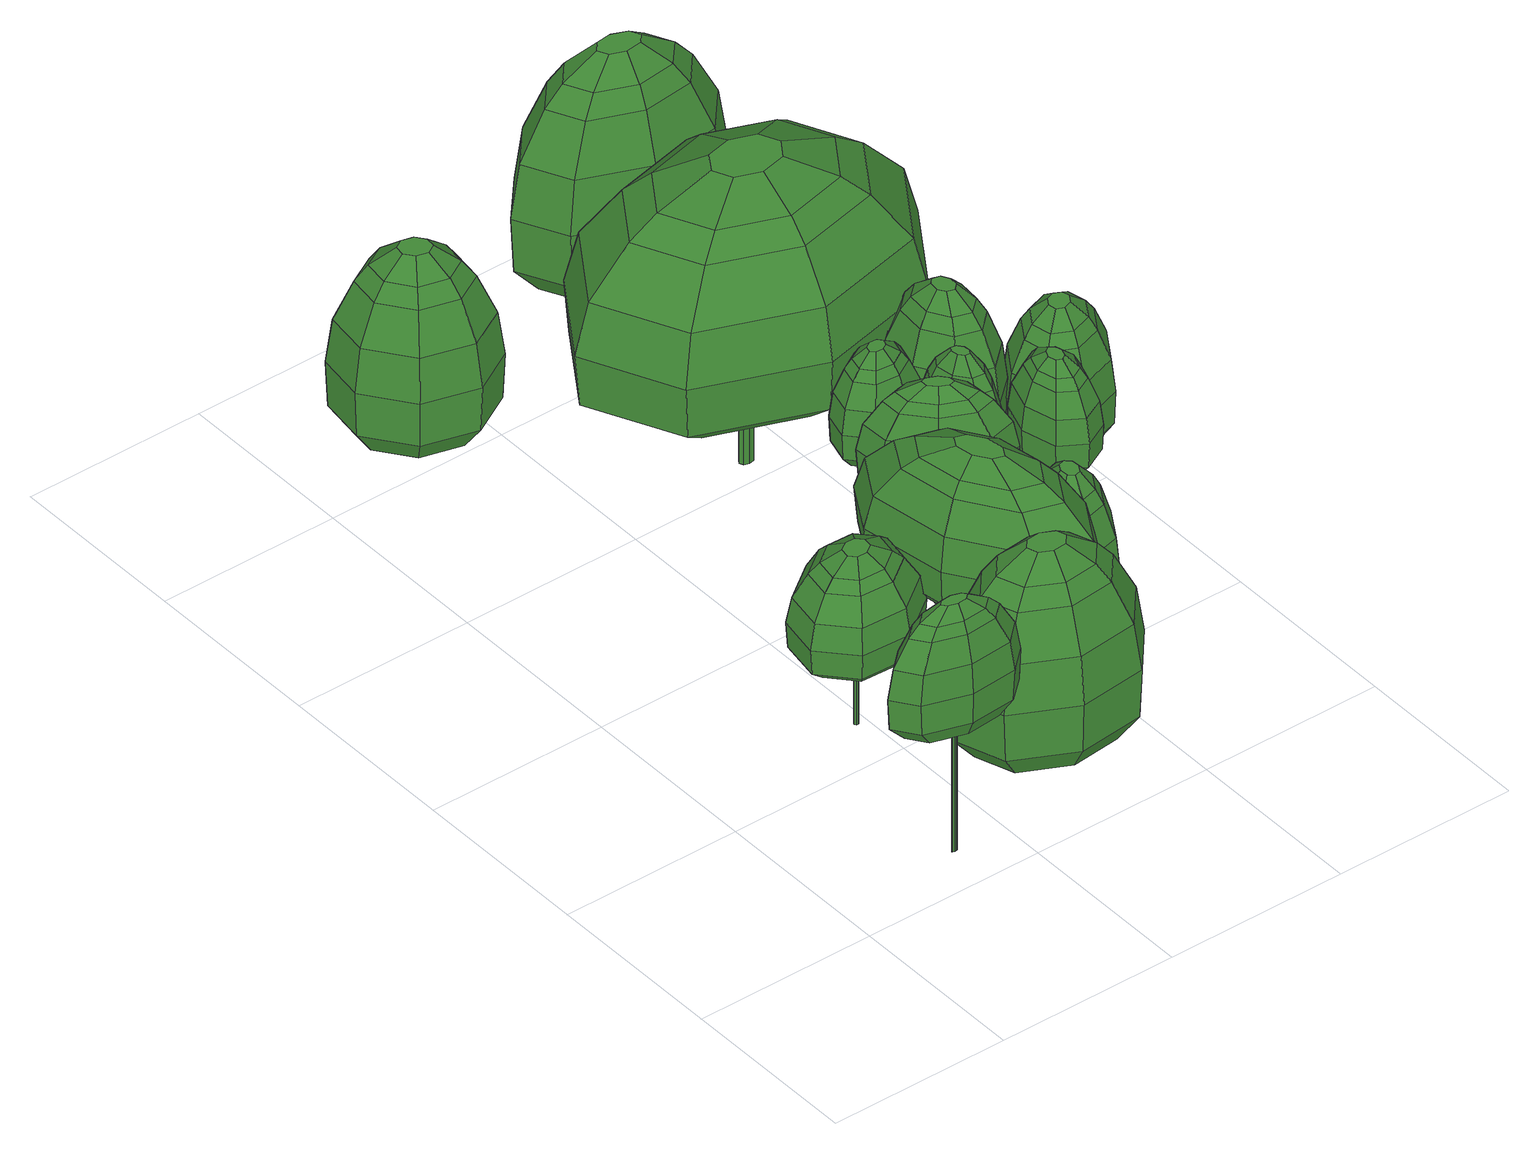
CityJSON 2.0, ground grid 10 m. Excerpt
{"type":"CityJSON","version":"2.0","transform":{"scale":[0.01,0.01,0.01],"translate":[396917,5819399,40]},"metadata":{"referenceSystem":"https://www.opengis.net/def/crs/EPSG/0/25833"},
"CityObjects":{
"tree1":{"type":"SolitaryVegetationObject","attributes":{"h_crown":7.37,"h_trunk":7.52,"X":396924.06,"Y":5819401.53,"Z":40.35,"height":14.89,"crownDiameter":5.37},"geometry":[{"type":"MultiSurface","lod":"2","boundaries":[[[0,1,2,3]],[[4,5,6,7]],[[7,6,8,9]],[[10,11,5,4]],[[12,13,1,0]],[[14,15,13,12]],[[9,8,15,14]],[[13,15,8,6,5,11,2,1]],[[3,2,11,10]],[[16,17,18,19]],[[20,21,22,23]],[[24,25,26,27]],[[28,29,30,31]],[[31,30,32,33]],[[34,35,24,36]],[[37,28,31,17]],[[17,31,33,18]],[[38,39,40,41]],[[42,43,44,45]],[[45,44,46,47]],[[48,27,49,50]],[[36,24,27,48]],[[51,52,53,54]],[[33,32,35,34]],[[26,55,56,57]],[[35,58,25,24]],[[18,33,34,59]],[[32,60,58,35]],[[61,20,23,60]],[[27,26,57,49]],[[62,51,54,63]],[[30,61,60,32]],[[64,19,65,66]],[[67,38,41,29]],[[68,69,70,71]],[[58,72,73,25]],[[29,41,61,30]],[[25,73,55,26]],[[74,16,19,64]],[[60,23,72,58]],[[65,59,43,42]],[[54,53,16,74]],[[40,63,21,20]],[[72,75,76,73]],[[22,64,66,75]],[[50,49,57,56,71,70,47,46],[0,3,10,4,7,9,14,12]],[[67,77,78,52,51,62,39,38]],[[76,79,69,68]],[[52,78,37,53]],[[55,68,71,56]],[[41,40,20,61]],[[39,62,63,40]],[[69,45,47,70]],[[23,22,75,72]],[[77,67,29,28]],[[66,65,42,79]],[[21,74,64,22]],[[75,66,79,76]],[[19,18,59,65]],[[73,76,68,55]],[[79,42,45,69]],[[59,34,36,43]],[[43,36,48,44]],[[53,37,17,16]],[[63,54,74,21]],[[78,77,28,37]],[[44,48,50,46]]]}]},
"tree2":{"type":"SolitaryVegetationObject","attributes":{"h_crown":5.74,"h_trunk":4.65,"X":396926.29,"Y":5819411.64,"Z":40.57,"height":10.39,"crownDiameter":6.77},"geometry":[{"type":"MultiSurface","lod":"2","boundaries":[[[80,81,82,83]],[[81,84,85,82]],[[86,87,88,89]],[[90,91,86,92]],[[93,94,84,81]],[[95,96,97,98]],[[99,98,90,100]],[[96,101,102,97]],[[103,104,96,95]],[[105,93,81,80]],[[94,89,106,84]],[[107,99,100,108]],[[109,110,111,112]],[[88,113,109,114]],[[115,116,117,118]],[[116,119,120,117]],[[118,117,121,122]],[[123,124,119,116]],[[125,126,127,128]],[[91,129,87,86]],[[129,118,122,87]],[[130,131,123,132]],[[87,122,113,88]],[[113,133,110,109]],[[92,86,89,94]],[[84,106,134,85]],[[124,128,107,119]],[[135,125,128,124]],[[122,121,133,113]],[[114,109,112,136]],[[102,115,118,129]],[[137,80,83,138]],[[128,127,99,107]],[[139,130,132,101]],[[140,92,94,93]],[[101,132,115,102]],[[108,100,140,141]],[[120,108,141,142]],[[121,142,143,133]],[[133,143,137,110]],[[110,137,138,111]],[[141,140,93,105]],[[117,120,142,121]],[[126,103,95,127]],[[104,139,101,96]],[[131,135,124,123]],[[143,105,80,137]],[[134,136,112,111,138,83,82,85],[144,145,146,147,148,149,150,151]],[[132,123,116,115]],[[139,104,103,126,125,135,131,130]],[[142,141,105,143]],[[100,90,92,140]],[[151,152,153,144]],[[150,154,152,151]],[[147,155,156,148]],[[146,157,155,147]],[[152,154,158,156,155,157,159,153]],[[144,153,159,145]],[[149,158,154,150]],[[145,159,157,146]],[[148,156,158,149]],[[119,107,108,120]],[[97,102,129,91]],[[89,88,114,106]],[[127,95,98,99]],[[98,97,91,90]],[[106,114,136,134]]]}]},
"tree3":{"type":"SolitaryVegetationObject","attributes":{"h_crown":12.27,"h_trunk":0.96,"X":396931.34,"Y":5819403.77,"Z":40.46,"height":13.23,"crownDiameter":8.82},"geometry":[{"type":"MultiSurface","lod":"2","boundaries":[[[160,161,162,163,164,165,166,167]],[[168,165,164,169]],[[170,166,165,168]],[[171,167,166,170]],[[169,164,163,172]],[[173,162,161,174]],[[175,160,167,171]],[[174,161,160,175]],[[172,163,162,173]],[[176,177,178,179]],[[180,181,182,183]],[[184,180,183,185]],[[179,178,186,187]],[[188,189,180,184]],[[183,182,190,191]],[[185,183,191,192]],[[193,194,195,196]],[[197,193,196,177]],[[192,191,193,197]],[[198,199,200,201]],[[196,195,199,198]],[[177,196,198,178]],[[202,184,185,203]],[[204,176,179,205]],[[203,185,192,206]],[[178,198,201,186]],[[206,192,197,207]],[[208,209,210,211]],[[210,207,176,204]],[[212,188,184,202]],[[211,210,204,213]],[[213,204,205,214]],[[189,215,181,180]],[[205,179,187,216]],[[217,218,219,220]],[[221,213,214,222]],[[223,211,213,221]],[[222,214,224,225]],[[220,219,209,208]],[[215,189,188,212,226,227,228,229]],[[230,208,211,223]],[[214,205,216,224]],[[227,226,218,217]],[[190,231,232,194]],[[209,206,207,210]],[[226,212,202,218]],[[218,202,203,219]],[[182,233,231,190]],[[181,234,233,182]],[[219,203,206,209]],[[215,229,234,181]],[[194,232,235,195]],[[236,220,208,230]],[[237,217,220,236]],[[232,223,221,235]],[[207,197,177,176]],[[235,221,222,238]],[[231,230,223,232]],[[191,190,194,193]],[[199,238,239,200]],[[238,222,225,239]],[[195,235,238,199]],[[233,236,230,231]],[[229,228,237,234]],[[201,200,239,225,224,216,187,186],[171,170,168,169,172,173,174,175]],[[228,227,217,237]],[[234,237,236,233]]]}]},
"tree4":{"type":"SolitaryVegetationObject","attributes":{"h_crown":11.3,"h_trunk":0.93,"X":396921.59,"Y":5819438.63,"Z":42.18,"height":12.23,"crownDiameter":7.67},"geometry":[{"type":"MultiSurface","lod":"2","boundaries":[[[240,241,242,243,244,245,246,247]],[[248,245,244,249]],[[250,246,245,248]],[[251,247,246,250]],[[249,244,243,252]],[[253,242,241,254]],[[255,240,247,251]],[[254,241,240,255]],[[252,243,242,253]],[[256,257,258,259]],[[260,261,262,263]],[[264,260,263,265]],[[259,258,266,267]],[[268,269,260,264]],[[263,262,270,271]],[[265,263,271,272]],[[273,274,275,276]],[[277,273,276,257]],[[272,271,273,277]],[[278,279,280,281]],[[276,275,279,278]],[[257,276,278,258]],[[282,264,265,283]],[[284,256,259,285]],[[283,265,272,286]],[[258,278,281,266]],[[286,272,277,287]],[[288,289,290,291]],[[290,287,256,284]],[[292,268,264,282]],[[291,290,284,293]],[[293,284,285,294]],[[269,295,261,260]],[[285,259,267,296]],[[297,298,299,300]],[[301,293,294,302]],[[303,291,293,301]],[[302,294,304,305]],[[300,299,289,288]],[[295,269,268,292,306,307,308,309]],[[310,288,291,303]],[[294,285,296,304]],[[307,306,298,297]],[[270,311,312,274]],[[289,286,287,290]],[[306,292,282,298]],[[298,282,283,299]],[[262,313,311,270]],[[261,314,313,262]],[[299,283,286,289]],[[295,309,314,261]],[[274,312,315,275]],[[316,300,288,310]],[[317,297,300,316]],[[312,303,301,315]],[[287,277,257,256]],[[315,301,302,318]],[[311,310,303,312]],[[271,270,274,273]],[[279,318,319,280]],[[318,302,305,319]],[[275,315,318,279]],[[313,316,310,311]],[[309,308,317,314]],[[281,280,319,305,304,296,267,266],[251,250,248,249,252,253,254,255]],[[308,307,297,317]],[[314,317,316,313]]]}]},
"tree5":{"type":"SolitaryVegetationObject","attributes":{"h_crown":8.98,"h_trunk":5.01,"X":396932.5,"Y":5819410.25,"Z":40.74,"height":13.99,"crownDiameter":10.27},"geometry":[{"type":"MultiSurface","lod":"2","boundaries":[[[320,321,322,323]],[[321,324,325,322]],[[326,327,328,329]],[[330,331,326,332]],[[333,334,324,321]],[[335,336,337,338]],[[339,338,330,340]],[[336,341,342,337]],[[343,344,336,335]],[[345,333,321,320]],[[334,329,346,324]],[[347,339,340,348]],[[349,350,351,352]],[[328,353,349,354]],[[355,356,357,358]],[[356,359,360,357]],[[358,357,361,362]],[[363,364,359,356]],[[365,366,367,368]],[[331,369,327,326]],[[369,358,362,327]],[[370,371,363,372]],[[327,362,353,328]],[[353,373,350,349]],[[332,326,329,334]],[[324,346,374,325]],[[364,368,347,359]],[[375,365,368,364]],[[362,361,373,353]],[[354,349,352,376]],[[342,355,358,369]],[[377,320,323,378]],[[368,367,339,347]],[[379,370,372,341]],[[380,332,334,333]],[[341,372,355,342]],[[348,340,380,381]],[[360,348,381,382]],[[361,382,383,373]],[[373,383,377,350]],[[350,377,378,351]],[[381,380,333,345]],[[357,360,382,361]],[[366,343,335,367]],[[344,379,341,336]],[[371,375,364,363]],[[383,345,320,377]],[[374,376,352,351,378,323,322,325],[384,385,386,387,388,389,390,391]],[[372,363,356,355]],[[379,344,343,366,365,375,371,370]],[[382,381,345,383]],[[340,330,332,380]],[[391,392,393,384]],[[390,394,392,391]],[[387,395,396,388]],[[386,397,395,387]],[[392,394,398,396,395,397,399,393]],[[384,393,399,385]],[[389,398,394,390]],[[385,399,397,386]],[[388,396,398,389]],[[359,347,348,360]],[[337,342,369,331]],[[329,328,354,346]],[[367,335,338,339]],[[338,337,331,330]],[[346,354,376,374]]]}]},
"tree6":{"type":"SolitaryVegetationObject","attributes":{"h_crown":6.75,"h_trunk":6.37,"X":396934.55,"Y":5819415.93,"Z":40.96,"height":13.12,"crownDiameter":5.75},"geometry":[{"type":"MultiSurface","lod":"2","boundaries":[[[400,401,402,403]],[[404,405,406,407]],[[407,406,408,409]],[[410,411,405,404]],[[412,413,401,400]],[[414,415,413,412]],[[409,408,415,414]],[[413,415,408,406,405,411,402,401]],[[403,402,411,410]],[[416,417,418,419]],[[420,421,422,423]],[[424,425,426,427]],[[428,429,430,431]],[[431,430,432,433]],[[434,435,424,436]],[[437,428,431,417]],[[417,431,433,418]],[[438,439,440,441]],[[442,443,444,445]],[[445,444,446,447]],[[448,427,449,450]],[[436,424,427,448]],[[451,452,453,454]],[[433,432,435,434]],[[426,455,456,457]],[[435,458,425,424]],[[418,433,434,459]],[[432,460,458,435]],[[461,420,423,460]],[[427,426,457,449]],[[462,451,454,463]],[[430,461,460,432]],[[464,419,465,466]],[[467,438,441,429]],[[468,469,470,471]],[[458,472,473,425]],[[429,441,461,430]],[[425,473,455,426]],[[474,416,419,464]],[[460,423,472,458]],[[465,459,443,442]],[[454,453,416,474]],[[440,463,421,420]],[[472,475,476,473]],[[422,464,466,475]],[[450,449,457,456,471,470,447,446],[400,403,410,404,407,409,414,412]],[[467,477,478,452,451,462,439,438]],[[476,479,469,468]],[[452,478,437,453]],[[455,468,471,456]],[[441,440,420,461]],[[439,462,463,440]],[[469,445,447,470]],[[423,422,475,472]],[[477,467,429,428]],[[466,465,442,479]],[[421,474,464,422]],[[475,466,479,476]],[[419,418,459,465]],[[473,476,468,455]],[[479,442,445,469]],[[459,434,436,443]],[[443,436,448,444]],[[453,437,417,416]],[[463,454,474,421]],[[478,477,428,437]],[[444,448,450,446]]]}]},
"tree7":{"type":"SolitaryVegetationObject","attributes":{"h_crown":8.13,"h_trunk":2.71,"X":396937.11,"Y":5819409.31,"Z":40.94,"height":10.84,"crownDiameter":5.25},"geometry":[{"type":"MultiSurface","lod":"2","boundaries":[[[480,481,482,483]],[[484,485,486,487]],[[488,489,490,491]],[[492,493,494,495]],[[496,497,493,492]],[[498,499,497,496]],[[500,501,502,503]],[[504,505,506,507]],[[490,508,509,510]],[[502,511,512,513]],[[510,509,501,500]],[[514,491,515,516]],[[483,482,517,485]],[[494,518,481,480]],[[489,519,508,490]],[[520,495,521,522]],[[521,480,483,523]],[[516,515,524,518]],[[495,494,480,521]],[[499,525,514,497]],[[485,517,526,486]],[[523,483,485,484]],[[493,516,518,494]],[[527,496,492,528]],[[513,512,529,530]],[[531,520,522,511]],[[530,529,532,533]],[[522,521,523,534]],[[509,535,531,501]],[[536,527,528,535]],[[528,492,495,520]],[[535,528,520,531]],[[537,484,487,538]],[[534,523,484,537]],[[508,536,535,509]],[[539,540,527,536]],[[541,513,530,505]],[[512,534,537,529]],[[511,522,534,512]],[[529,537,538,532]],[[491,490,510,515]],[[515,510,500,524]],[[505,530,533,506]],[[518,524,542,481]],[[540,498,496,527]],[[503,502,513,541]],[[542,503,541,543]],[[501,531,511,502]],[[482,543,504,517]],[[543,541,505,504]],[[481,542,543,482]],[[517,504,507,526]],[[519,539,536,508]],[[524,500,503,542]],[[498,540,539,519,489,488,525,499]],[[497,514,516,493]],[[538,487,486,526,507,506,533,532],[544,545,546,547,548,549,550,551]],[[525,488,491,514]],[[546,552,553,547]],[[545,554,552,546]],[[548,555,556,549]],[[544,557,554,545]],[[550,558,559,551]],[[559,558,556,555,553,552,554,557]],[[551,559,557,544]],[[549,556,558,550]],[[547,553,555,548]]]}]},
"tree8":{"type":"SolitaryVegetationObject","attributes":{"h_crown":6.11,"h_trunk":6.32,"X":396934.4,"Y":5819420.3,"Z":41.11,"height":12.44,"crownDiameter":4.52},"geometry":[{"type":"MultiSurface","lod":"2","boundaries":[[[560,561,562,563]],[[564,565,566,567]],[[567,566,568,569]],[[570,571,565,564]],[[572,573,561,560]],[[574,575,573,572]],[[569,568,575,574]],[[573,575,568,566,565,571,562,561]],[[563,562,571,570]],[[576,577,578,579]],[[580,581,582,583]],[[584,585,586,587]],[[588,589,590,591]],[[591,590,592,593]],[[594,595,584,596]],[[597,588,591,577]],[[577,591,593,578]],[[598,599,600,601]],[[602,603,604,605]],[[605,604,606,607]],[[608,587,609,610]],[[596,584,587,608]],[[611,612,613,614]],[[593,592,595,594]],[[586,615,616,617]],[[595,618,585,584]],[[578,593,594,619]],[[592,620,618,595]],[[621,580,583,620]],[[587,586,617,609]],[[622,611,614,623]],[[590,621,620,592]],[[624,579,625,626]],[[627,598,601,589]],[[628,629,630,631]],[[618,632,633,585]],[[589,601,621,590]],[[585,633,615,586]],[[634,576,579,624]],[[620,583,632,618]],[[625,619,603,602]],[[614,613,576,634]],[[600,623,581,580]],[[632,635,636,633]],[[582,624,626,635]],[[610,609,617,616,631,630,607,606],[560,563,570,564,567,569,574,572]],[[627,637,638,612,611,622,599,598]],[[636,639,629,628]],[[612,638,597,613]],[[615,628,631,616]],[[601,600,580,621]],[[599,622,623,600]],[[629,605,607,630]],[[583,582,635,632]],[[637,627,589,588]],[[626,625,602,639]],[[581,634,624,582]],[[635,626,639,636]],[[579,578,619,625]],[[633,636,628,615]],[[639,602,605,629]],[[619,594,596,603]],[[603,596,608,604]],[[613,597,577,576]],[[623,614,634,581]],[[638,637,588,597]],[[604,608,610,606]]]}]},
"tree9":{"type":"SolitaryVegetationObject","attributes":{"h_crown":13.18,"h_trunk":4.88,"X":396933.89,"Y":5819429.39,"Z":41.39,"height":18.05,"crownDiameter":16.78},"geometry":[{"type":"MultiSurface","lod":"2","boundaries":[[[640,641,642,643]],[[644,645,646,647]],[[648,649,650,651]],[[652,653,649,648]],[[654,655,656,657]],[[658,659,660,661]],[[662,663,664,665]],[[661,660,666,667]],[[668,669,658,670]],[[669,671,659,658]],[[643,642,672,645]],[[673,674,675,676]],[[667,666,662,677]],[[678,670,679,680]],[[681,682,641,640]],[[651,650,681,674]],[[683,651,674,673]],[[684,644,647,685]],[[686,687,644,684]],[[688,683,673,689]],[[659,690,688,660]],[[691,692,693,690]],[[694,665,695,655]],[[689,673,676,663]],[[676,675,687,686]],[[665,664,696,695]],[[680,679,697,682]],[[645,672,698,646]],[[653,699,678,649]],[[674,681,640,675]],[[675,640,643,687]],[[695,696,700,701]],[[693,648,651,683]],[[660,688,689,666]],[[687,643,645,644]],[[690,693,683,688]],[[650,680,682,681]],[[679,661,667,697]],[[677,662,665,694]],[[702,694,655,654]],[[696,684,685,700]],[[682,697,703,641]],[[697,667,677,703]],[[685,647,646,698,657,656,701,700],[704,705,706,707,708,709,710,711]],[[666,689,663,662]],[[703,677,694,702]],[[699,668,670,678]],[[641,703,702,642]],[[652,692,691,671,669,668,699,653]],[[649,678,680,650]],[[692,652,648,693]],[[672,654,657,698]],[[655,695,701,656]],[[663,676,686,664]],[[642,702,654,672]],[[671,691,690,659]],[[664,686,684,696]],[[670,658,661,679]],[[712,713,714,715,716,717,718,719]],[[711,712,719,704]],[[710,713,712,711]],[[709,714,713,710]],[[708,715,714,709]],[[707,716,715,708]],[[706,717,716,707]],[[705,718,717,706]],[[704,719,718,705]]]}]},
"tree10":{"type":"SolitaryVegetationObject","attributes":{"h_crown":9.91,"h_trunk":2.3,"X":396937.44,"Y":5819417.86,"Z":41.08,"height":12.21,"crownDiameter":4.17},"geometry":[{"type":"MultiSurface","lod":"2","boundaries":[[[720,721,722,723]],[[724,725,726,727]],[[728,729,730,731]],[[732,733,734,735]],[[736,737,733,732]],[[738,739,737,736]],[[740,741,742,743]],[[744,745,746,747]],[[730,748,749,750]],[[742,751,752,753]],[[750,749,741,740]],[[754,731,755,756]],[[723,722,757,725]],[[734,758,721,720]],[[729,759,748,730]],[[760,735,761,762]],[[761,720,723,763]],[[756,755,764,758]],[[735,734,720,761]],[[739,765,754,737]],[[725,757,766,726]],[[763,723,725,724]],[[733,756,758,734]],[[767,736,732,768]],[[753,752,769,770]],[[771,760,762,751]],[[770,769,772,773]],[[762,761,763,774]],[[749,775,771,741]],[[776,767,768,775]],[[768,732,735,760]],[[775,768,760,771]],[[777,724,727,778]],[[774,763,724,777]],[[748,776,775,749]],[[779,780,767,776]],[[781,753,770,745]],[[752,774,777,769]],[[751,762,774,752]],[[769,777,778,772]],[[731,730,750,755]],[[755,750,740,764]],[[745,770,773,746]],[[758,764,782,721]],[[780,738,736,767]],[[743,742,753,781]],[[782,743,781,783]],[[741,771,751,742]],[[722,783,744,757]],[[783,781,745,744]],[[721,782,783,722]],[[757,744,747,766]],[[759,779,776,748]],[[764,740,743,782]],[[738,780,779,759,729,728,765,739]],[[737,754,756,733]],[[778,727,726,766,747,746,773,772],[784,785,786,787,788,789,790,791]],[[765,728,731,754]],[[786,792,793,787]],[[785,794,792,786]],[[788,795,796,789]],[[784,797,794,785]],[[790,798,799,791]],[[799,798,796,795,793,792,794,797]],[[791,799,797,784]],[[789,796,798,790]],[[787,793,795,788]]]}]},
"tree11":{"type":"SolitaryVegetationObject","attributes":{"h_crown":6.61,"h_trunk":5.64,"X":396940.74,"Y":5819414.93,"Z":41.06,"height":12.25,"crownDiameter":4.63},"geometry":[{"type":"MultiSurface","lod":"2","boundaries":[[[800,801,802,803]],[[804,805,806,807]],[[807,806,808,809]],[[810,811,805,804]],[[812,813,801,800]],[[814,815,813,812]],[[809,808,815,814]],[[813,815,808,806,805,811,802,801]],[[803,802,811,810]],[[816,817,818,819]],[[820,821,822,823]],[[824,825,826,827]],[[828,829,830,831]],[[831,830,832,833]],[[834,835,824,836]],[[837,828,831,817]],[[817,831,833,818]],[[838,839,840,841]],[[842,843,844,845]],[[845,844,846,847]],[[848,827,849,850]],[[836,824,827,848]],[[851,852,853,854]],[[833,832,835,834]],[[826,855,856,857]],[[835,858,825,824]],[[818,833,834,859]],[[832,860,858,835]],[[861,820,823,860]],[[827,826,857,849]],[[862,851,854,863]],[[830,861,860,832]],[[864,819,865,866]],[[867,838,841,829]],[[868,869,870,871]],[[858,872,873,825]],[[829,841,861,830]],[[825,873,855,826]],[[874,816,819,864]],[[860,823,872,858]],[[865,859,843,842]],[[854,853,816,874]],[[840,863,821,820]],[[872,875,876,873]],[[822,864,866,875]],[[850,849,857,856,871,870,847,846],[800,803,810,804,807,809,814,812]],[[867,877,878,852,851,862,839,838]],[[876,879,869,868]],[[852,878,837,853]],[[855,868,871,856]],[[841,840,820,861]],[[839,862,863,840]],[[869,845,847,870]],[[823,822,875,872]],[[877,867,829,828]],[[866,865,842,879]],[[821,874,864,822]],[[875,866,879,876]],[[819,818,859,865]],[[873,876,868,855]],[[879,842,845,869]],[[859,834,836,843]],[[843,836,848,844]],[[853,837,817,816]],[[863,854,874,821]],[[878,877,828,837]],[[844,848,850,846]]]}]},
"tree12":{"type":"SolitaryVegetationObject","attributes":{"h_crown":9.21,"h_trunk":3.9,"X":396939.09,"Y":5819421.19,"Z":41.25,"height":13.11,"crownDiameter":5.88},"geometry":[{"type":"MultiSurface","lod":"2","boundaries":[[[880,881,882,883]],[[884,885,886,887]],[[888,889,890,891]],[[892,893,889,888]],[[894,895,896,897]],[[898,899,900,901]],[[902,903,904,905]],[[901,900,906,907]],[[908,909,898,910]],[[909,911,899,898]],[[883,882,912,885]],[[913,914,915,916]],[[907,906,902,917]],[[918,910,919,920]],[[921,922,881,880]],[[891,890,921,914]],[[923,891,914,913]],[[924,884,887,925]],[[926,927,884,924]],[[928,923,913,929]],[[899,930,928,900]],[[931,932,933,930]],[[934,905,935,895]],[[929,913,916,903]],[[916,915,927,926]],[[905,904,936,935]],[[920,919,937,922]],[[885,912,938,886]],[[893,939,918,889]],[[914,921,880,915]],[[915,880,883,927]],[[935,936,940,941]],[[933,888,891,923]],[[900,928,929,906]],[[927,883,885,884]],[[930,933,923,928]],[[890,920,922,921]],[[919,901,907,937]],[[917,902,905,934]],[[942,934,895,894]],[[936,924,925,940]],[[922,937,943,881]],[[937,907,917,943]],[[925,887,886,938,897,896,941,940],[944,945,946,947,948,949,950,951]],[[906,929,903,902]],[[943,917,934,942]],[[939,908,910,918]],[[881,943,942,882]],[[892,932,931,911,909,908,939,893]],[[889,918,920,890]],[[932,892,888,933]],[[912,894,897,938]],[[895,935,941,896]],[[903,916,926,904]],[[882,942,894,912]],[[911,931,930,899]],[[904,926,924,936]],[[910,898,901,919]],[[952,953,954,955,956,957,958,959]],[[951,952,959,944]],[[950,953,952,951]],[[949,954,953,950]],[[948,955,954,949]],[[947,956,955,948]],[[946,957,956,947]],[[945,958,957,946]],[[944,959,958,945]]]}]},
"tree13":{"type":"SolitaryVegetationObject","attributes":{"h_crown":12.99,"h_trunk":3.82,"X":396934.19,"Y":5819439.25,"Z":43.08,"height":16.81,"crownDiameter":9.48},"geometry":[{"type":"MultiSurface","lod":"2","boundaries":[[[960,961,962,963]],[[964,965,966,967]],[[968,969,970,971]],[[972,973,974,975]],[[976,977,973,972]],[[978,979,977,976]],[[980,981,982,983]],[[984,985,986,987]],[[970,988,989,990]],[[982,991,992,993]],[[990,989,981,980]],[[994,971,995,996]],[[963,962,997,965]],[[974,998,961,960]],[[969,999,988,970]],[[1000,975,1001,1002]],[[1001,960,963,1003]],[[996,995,1004,998]],[[975,974,960,1001]],[[979,1005,994,977]],[[965,997,1006,966]],[[1003,963,965,964]],[[973,996,998,974]],[[1007,976,972,1008]],[[993,992,1009,1010]],[[1011,1000,1002,991]],[[1010,1009,1012,1013]],[[1002,1001,1003,1014]],[[989,1015,1011,981]],[[1016,1007,1008,1015]],[[1008,972,975,1000]],[[1015,1008,1000,1011]],[[1017,964,967,1018]],[[1014,1003,964,1017]],[[988,1016,1015,989]],[[1019,1020,1007,1016]],[[1021,993,1010,985]],[[992,1014,1017,1009]],[[991,1002,1014,992]],[[1009,1017,1018,1012]],[[971,970,990,995]],[[995,990,980,1004]],[[985,1010,1013,986]],[[998,1004,1022,961]],[[1020,978,976,1007]],[[983,982,993,1021]],[[1022,983,1021,1023]],[[981,1011,991,982]],[[962,1023,984,997]],[[1023,1021,985,984]],[[961,1022,1023,962]],[[997,984,987,1006]],[[999,1019,1016,988]],[[1004,980,983,1022]],[[978,1020,1019,999,969,968,1005,979]],[[977,994,996,973]],[[1018,967,966,1006,987,986,1013,1012],[1024,1025,1026,1027,1028,1029,1030,1031]],[[1005,968,971,994]],[[1026,1032,1033,1027]],[[1025,1034,1032,1026]],[[1028,1035,1036,1029]],[[1024,1037,1034,1025]],[[1030,1038,1039,1031]],[[1039,1038,1036,1035,1033,1032,1034,1037]],[[1031,1039,1037,1024]],[[1029,1036,1038,1030]],[[1027,1033,1035,1028]]]}]},
"tree14":{"type":"SolitaryVegetationObject","attributes":{"h_crown":8.23,"h_trunk":3.41,"X":396943.69,"Y":5819418.36,"Z":41.23,"height":11.64,"crownDiameter":5.9},"geometry":[{"type":"MultiSurface","lod":"2","boundaries":[[[1040,1041,1042,1043]],[[1044,1045,1046,1047]],[[1048,1049,1050,1051]],[[1052,1053,1049,1048]],[[1054,1055,1056,1057]],[[1058,1059,1060,1061]],[[1062,1063,1064,1065]],[[1061,1060,1066,1067]],[[1068,1069,1058,1070]],[[1069,1071,1059,1058]],[[1043,1042,1072,1045]],[[1073,1074,1075,1076]],[[1067,1066,1062,1077]],[[1078,1070,1079,1080]],[[1081,1082,1041,1040]],[[1051,1050,1081,1074]],[[1083,1051,1074,1073]],[[1084,1044,1047,1085]],[[1086,1087,1044,1084]],[[1088,1083,1073,1089]],[[1059,1090,1088,1060]],[[1091,1092,1093,1090]],[[1094,1065,1095,1055]],[[1089,1073,1076,1063]],[[1076,1075,1087,1086]],[[1065,1064,1096,1095]],[[1080,1079,1097,1082]],[[1045,1072,1098,1046]],[[1053,1099,1078,1049]],[[1074,1081,1040,1075]],[[1075,1040,1043,1087]],[[1095,1096,1100,1101]],[[1093,1048,1051,1083]],[[1060,1088,1089,1066]],[[1087,1043,1045,1044]],[[1090,1093,1083,1088]],[[1050,1080,1082,1081]],[[1079,1061,1067,1097]],[[1077,1062,1065,1094]],[[1102,1094,1055,1054]],[[1096,1084,1085,1100]],[[1082,1097,1103,1041]],[[1097,1067,1077,1103]],[[1085,1047,1046,1098,1057,1056,1101,1100],[1104,1105,1106,1107,1108,1109,1110,1111]],[[1066,1089,1063,1062]],[[1103,1077,1094,1102]],[[1099,1068,1070,1078]],[[1041,1103,1102,1042]],[[1052,1092,1091,1071,1069,1068,1099,1053]],[[1049,1078,1080,1050]],[[1092,1052,1048,1093]],[[1072,1054,1057,1098]],[[1055,1095,1101,1056]],[[1063,1076,1086,1064]],[[1042,1102,1054,1072]],[[1071,1091,1090,1059]],[[1064,1086,1084,1096]],[[1070,1058,1061,1079]],[[1112,1113,1114,1115,1116,1117,1118,1119]],[[1111,1112,1119,1104]],[[1110,1113,1112,1111]],[[1109,1114,1113,1110]],[[1108,1115,1114,1109]],[[1107,1116,1115,1108]],[[1106,1117,1116,1107]],[[1105,1118,1117,1106]],[[1104,1119,1118,1105]]]}]}
},
"vertices":[
[696,259,779],[696,259,35],[691,255,35],[691,255,779],[705,246,779],[705,246,35],[716,247,35],[716,247,779],[721,251,35],[721,251,779],[695,249,779],[695,249,35],[707,260,779],[707,260,35],[717,257,779],[717,257,35],[890,315,1395],[954,225,1395],[1039,216,1246],[954,337,1246],[458,281,1395],[540,355,1395],[483,390,1246],[373,290,1246],[688,88,903],[444,164,903],[506,185,815],[692,127,815],[832,176,1457],[696,165,1457],[693,137,1395],[872,151,1395],[689,97,1246],[929,116,1246],[949,104,1078],[687,83,1078],[942,108,903],[894,232,1457],[651,234,1524],[632,261,1524],[518,274,1457],[566,206,1457],[968,342,903],[1059,213,903],[975,223,815],[906,321,815],[790,244,779],[769,274,779],[886,143,815],[702,214,779],[762,219,779],[710,288,1524],[761,272,1524],[846,300,1457],[716,341,1457],[437,283,815],[622,262,779],[643,232,779],[436,162,1078],[1069,212,1078],[458,169,1246],[522,191,1395],[656,283,1524],[580,330,1457],[723,409,1246],[976,344,1078],[725,423,1078],[702,218,1524],[526,363,815],[720,379,815],[710,292,779],[650,287,779],[343,294,1078],[353,293,903],[719,369,1395],[463,402,1078],[470,398,903],[756,223,1524],[780,245,1524],[724,418,903],
[994,1045,502],[791,1054,502],[886,1198,473],[949,1196,473],[668,1186,502],[847,1240,473],[617,1399,722],[841,1560,722],[843,1551,576],[626,1395,576],[605,1167,863],[643,1387,863],[576,1159,722],[747,989,576],[586,1162,576],[746,1209,1040],[767,1334,1040],[716,1356,988],[688,1192,988],[801,1071,988],[757,1004,863],[883,1417,1040],[869,1466,988],[857,1242,1096],[865,1292,1096],[1015,977,576],[698,1363,502],[989,1062,988],[1010,993,863],[1067,1474,502],[1190,1342,502],[1011,1288,473],[972,1330,473],[1111,1539,576],[864,1483,502],[1057,1457,988],[1170,1336,988],[1253,1361,863],[1101,1524,863],[1142,1172,988],[1215,1141,863],[1282,1369,722],[1116,1548,722],[1112,1319,1040],[1091,1194,1040],[947,1204,1096],[891,1206,1096],[832,1117,1040],[975,1111,1040],[848,1535,863],[967,1322,1096],[1001,1286,1096],[1026,1411,1040],[1272,1366,576],[857,1295,473],[993,1236,1096],[909,1332,473],[1160,1165,502],[1001,1233,473],[911,1324,1096],[742,980,722],[1017,968,722],[1241,1129,722],[1232,1133,576],[941,1259,473],[943,1268,473],[936,1275,473],[925,1276,473],[917,1269,473],[915,1260,473],[922,1253,473],[933,1252,473],[933,1252,57],[941,1259,57],[922,1253,57],[925,1276,57],[917,1269,57],[936,1275,57],[915,1260,57],[943,1268,57],
[1437,492,46],[1450,485,46],[1454,473,46],[1446,464,46],[1431,462,46],[1418,469,46],[1414,481,46],[1422,490,46],[1418,469,178],[1431,462,178],[1414,481,178],[1422,490,178],[1446,464,178],[1454,473,178],[1450,485,178],[1437,492,178],[1826,662,376],[1924,387,376],[1807,408,235],[1733,618,235],[1595,310,1262],[1399,289,1262],[1389,230,1162],[1645,257,1162],[1696,429,1262],[1778,414,1162],[1551,456,178],[1528,521,178],[1537,458,1369],[1497,411,1369],[1373,144,924],[1718,182,924],[1897,392,924],[1744,155,655],[1367,114,655],[1369,125,376],[1735,164,376],[1939,384,655],[1663,239,235],[1385,209,235],[1419,393,178],[1506,402,178],[1643,576,1262],[1710,607,1162],[1499,829,376],[1483,745,235],[1804,652,924],[1838,668,655],[1150,772,924],[1495,810,924],[1501,840,655],[1124,799,655],[1517,516,1369],[1133,790,376],[1205,715,235],[1420,403,1369],[1449,561,178],[1273,644,1262],[1469,665,1262],[1479,724,1162],[1223,697,1162],[944,567,376],[1061,546,235],[929,570,655],[1362,552,178],[1317,498,178],[1448,551,1369],[1371,543,1369],[1331,496,1369],[1351,438,1369],[971,562,924],[1064,302,924],[1030,286,655],[1158,347,1162],[1225,378,1262],[1042,292,376],[1090,540,1162],[1172,525,1262],[1135,336,235],[1340,433,178],
[467,3974,218],[474,3964,218],[473,3954,218],[463,3948,218],[451,3952,218],[444,3962,218],[445,3972,218],[455,3978,218],[444,3962,340],[451,3952,340],[445,3972,340],[455,3978,340],[463,3948,340],[473,3954,340],[474,3964,340],[467,3974,340],[832,3997,523],[795,3733,523],[715,3787,393],[743,3989,393],[514,3771,1342],[357,3814,1342],[325,3767,1250],[531,3710,1250],[638,3840,1342],[695,3801,1250],[539,3908,340],[548,3971,340],[530,3914,1441],[481,3887,1441],[278,3700,1029],[555,3623,1029],[776,3745,1029],[564,3592,781],[262,3676,781],[268,3684,523],[561,3603,523],[805,3726,781],[537,3689,393],[313,3751,393],[413,3897,340],[483,3877,340],[658,3981,1342],[721,3987,1250],[650,4242,523],[605,4175,393],[811,3995,1029],[843,3998,781],[363,4303,1029],[640,4226,1029],[656,4250,781],[354,4334,781],[538,3970,1441],[357,4323,523],[381,4237,393],[419,3904,1441],[505,4029,340],[404,4155,1342],[561,4112,1342],[593,4159,1250],[387,4216,1250],[123,4193,523],[203,4139,393],[113,4200,781],[435,4049,340],[379,4018,340],[499,4022,1441],[437,4039,1441],[388,4012,1441],[380,3956,1441],[142,4181,1029],[107,3931,1029],[75,3928,781],[197,3939,1250],[260,3945,1342],[86,3929,523],[223,4125,1250],[280,4086,1342],[175,3937,393],[370,3955,340],
[1793,1219,674],[1849,862,674],[1644,1043,634],[1626,1154,634],[1730,660,674],[1606,979,634],[1490,590,970],[1221,998,970],[1231,1002,773],[1492,606,773],[1773,548,1159],[1495,635,1159],[1794,495,970],[1943,780,773],[1786,514,773],[1676,799,1398],[1519,848,1398],[1509,760,1327],[1716,696,1327],[1826,883,1327],[1921,799,1159],[1380,1059,1398],[1326,1038,1327],[1600,996,1473],[1538,1016,1473],[1869,1248,773],[1505,729,674],[1774,1212,1327],[1851,1242,1159],[1251,1388,674],[1370,1590,674],[1494,1271,634],[1456,1207,634],[1157,1470,773],[1307,1031,674],[1274,1367,1327],[1384,1554,1327],[1327,1702,1159],[1179,1451,1159],[1591,1490,1327],[1605,1615,1159],[1306,1755,970],[1145,1480,970],[1424,1451,1398],[1581,1402,1398],[1617,1151,1473],[1633,1052,1473],[1760,941,1398],[1720,1191,1398],[1249,1008,1159],[1467,1198,1473],[1500,1254,1473],[1340,1309,1398],[1314,1736,773],[1536,1001,634],[1562,1234,1473],[1474,1096,634],[1595,1521,674],[1564,1249,634],[1483,1099,1473],[1955,770,970],[1879,1252,970],[1610,1660,970],[1608,1644,773],[1552,1146,634],[1540,1150,634],[1534,1139,634],[1537,1120,634],[1548,1104,634],[1560,1100,634],[1566,1111,634],[1563,1130,634],[1563,1130,74],[1552,1146,74],[1566,1111,74],[1537,1120,74],[1548,1104,74],[1534,1139,74],[1560,1100,74],[1540,1150,74],
[1750,1704,752],[1750,1704,96],[1743,1702,96],[1743,1702,752],[1750,1687,752],[1750,1687,96],[1760,1682,96],[1760,1682,752],[1767,1684,96],[1767,1684,752],[1743,1695,752],[1743,1695,96],[1760,1699,752],[1760,1699,96],[1767,1691,752],[1767,1691,96],[1958,1658,1294],[1963,1538,1294],[2035,1484,1163],[2028,1646,1163],[1547,1848,1294],[1664,1878,1294],[1632,1941,1163],[1475,1902,1163],[1642,1542,861],[1466,1743,861],[1535,1731,783],[1669,1578,783],[1824,1553,1349],[1695,1612,1349],[1676,1587,1294],[1846,1508,1294],[1649,1551,1163],[1878,1445,1163],[1889,1422,1015],[1639,1538,1015],[1885,1430,861],[1913,1575,1349],[1694,1703,1408],[1693,1740,1408],[1597,1811,1349],[1601,1720,1349],[2044,1643,861],[2051,1472,861],[1981,1524,783],[1975,1655,783],[1826,1640,752],[1824,1681,752],[1854,1493,783],[1728,1657,752],[1786,1630,752],[1779,1725,1408],[1816,1683,1408],[1909,1666,1349],[1815,1774,1349],[1529,1862,783],[1684,1746,752],[1686,1705,752],[1457,1744,1015],[2060,1465,1015],[1482,1740,1163],[1552,1728,1294],[1728,1748,1408],[1686,1833,1349],[1861,1835,1163],[2053,1642,1015],[1871,1848,1015],[1731,1661,1408],[1656,1893,783],[1841,1808,783],[1782,1729,752],[1724,1756,752],[1450,1921,1015],[1459,1914,861],[1834,1799,1294],[1621,1964,1015],[1625,1956,861],[1782,1638,1408],[1817,1646,1408],[1868,1844,861],
[1904,1273,658],[2082,1318,658],[2080,1310,455],[1907,1266,455],[1847,1071,352],[1932,1210,352],[1986,1087,311],[1960,1044,311],[2053,1065,1178],[2056,1020,1178],[2126,1003,1100],[2118,1116,1100],[1859,1068,1028],[1938,1196,1028],[1913,1253,854],[1807,1081,854],[1896,1059,1100],[1955,1156,1100],[1966,1042,1178],[1989,1080,1178],[2215,981,854],[2109,809,854],[2118,789,658],[2233,976,658],[2164,1153,352],[2175,991,352],[2062,1018,311],[2059,1069,311],[2067,906,1100],[2084,866,1028],[2163,994,1028],[1940,744,658],[1942,752,455],[2115,796,455],[2048,1180,1100],[2152,1143,1028],[2059,1227,1028],[2063,1243,352],[2076,1294,854],[2033,982,1178],[1821,880,854],[1789,1086,658],[1804,866,658],[1795,1084,455],[2201,1182,854],[2025,1090,1178],[2027,1098,311],[1904,946,1100],[1870,919,1028],[1959,819,352],[2090,852,352],[1946,768,854],[1995,964,311],[2036,975,311],[1810,871,455],[1963,835,1028],[1974,882,1100],[1858,909,352],[1963,993,311],[1997,972,1178],[1969,997,1178],[2227,978,455],[2218,1196,658],[2212,1191,455],[2019,1038,311],[2014,1042,311],[2007,1041,311],[2002,1033,311],[2003,1024,311],[2008,1020,311],[2015,1021,311],[2020,1029,311],[2007,1041,94],[2002,1033,94],[2014,1042,94],[2003,1024,94],[2008,1020,94],[2019,1038,94],[2015,1021,94],[2020,1029,94],
[1748,2126,733],[1748,2126,111],[1750,2132,111],[1750,2132,733],[1738,2138,733],[1738,2138,111],[1732,2134,111],[1732,2134,733],[1730,2128,111],[1730,2128,733],[1746,2137,733],[1746,2137,111],[1742,2122,733],[1742,2122,111],[1734,2123,733],[1734,2123,111],[1641,2010,1247],[1571,2092,1247],[1513,2079,1122],[1607,1969,1122],[1909,2168,1247],[1880,2064,1247],[1929,2041,1122],[1967,2181,1122],[1698,2317,836],[1881,2300,836],[1847,2260,763],[1708,2272,763],[1633,2180,1299],[1718,2230,1299],[1711,2261,1247],[1600,2196,1247],[1700,2307,1122],[1551,2219,1122],[1534,2227,982],[1697,2323,982],[1540,2224,836],[1612,2101,1299],[1770,2166,1355],[1791,2141,1355],[1868,2159,1299],[1815,2221,1299],[1599,1960,836],[1499,2076,836],[1557,2089,763],[1633,2000,763],[1683,2117,733],[1706,2089,733],[1588,2202,763],[1730,2175,733],[1692,2152,733],[1749,2091,1355],[1710,2094,1355],[1665,2039,1299],[1762,2030,1299],[1923,2171,763],[1797,2143,733],[1774,2171,733],[1885,2305,982],[1492,2075,982],[1873,2291,1122],[1839,2250,1247],[1782,2110,1355],[1847,2080,1299],[1780,1953,1122],[1595,1955,982],[1783,1937,982],[1731,2169,1355],[1892,2058,763],[1772,1988,763],[1750,2085,733],[1788,2108,733],[1988,2185,982],[1981,2184,836],[1769,1999,1247],[1946,2033,982],[1940,2036,836],[1698,2150,1355],[1689,2119,1355],[1782,1943,836],
[2407,3493,1187],[2654,2971,1187],[2626,2973,890],[2386,3479,890],[1726,3563,741],[2219,3374,741],[1855,3144,680],[1701,3203,680],[1715,3407,1831],[2061,3274,1831],[2178,3348,1725],[1723,3523,1725],[1699,3184,1944],[1836,3132,1944],[2167,2633,741],[1652,2515,741],[1677,2875,680],[1839,2912,680],[1663,2671,1831],[1317,2804,1831],[1200,2730,1725],[1655,2555,1725],[971,2585,1187],[724,3107,1187],[752,3105,890],[992,2599,890],[1031,2623,1472],[1643,2389,1472],[1821,2927,1944],[1679,2894,1944],[2024,2754,1831],[1542,2946,1944],[2402,2989,741],[1096,3542,1472],[1735,3689,1472],[1739,3748,1187],[1042,3588,1187],[1639,2330,1187],[2189,3004,1831],[2130,2664,1725],[2347,2993,1725],[2347,3455,1472],[2574,2977,1472],[1248,3414,1725],[1211,3445,741],[1539,3166,680],[1061,3572,890],[1737,3728,890],[1031,3085,1725],[804,3101,1472],[1189,3074,1831],[1492,3053,1944],[1557,3151,1944],[1354,3324,1831],[1641,2350,890],[1159,2704,741],[976,3089,741],[2282,2536,1472],[1912,3023,680],[1886,3025,1944],[1466,3055,680],[1523,2934,680],[2317,2506,890],[2336,2490,1187],[1715,3017,680],[1728,3036,680],[1718,3057,680],[1691,3067,680],[1663,3061,680],[1650,3042,680],[1660,3021,680],[1687,3011,680],[1687,3011,139],[1660,3021,139],[1650,3042,139],[1663,3061,139],[1691,3067,139],[1718,3057,139],[1728,3036,139],[1715,3017,139],
[1866,2003,743],[1944,2117,743],[1947,2110,514],[1872,2000,514],[1932,1838,399],[1913,1973,399],[2003,1913,352],[2009,1871,352],[2051,1929,1329],[2075,1899,1329],[2122,1920,1241],[2063,1995,1241],[1941,1841,1159],[1923,1966,1159],[1881,1993,964],[1906,1826,964],[1966,1852,1241],[1952,1947,1241],[2013,1873,1329],[2008,1910,1329],[2182,1946,964],[2207,1779,964],[2222,1769,743],[2195,1951,743],[2070,2041,399],[2156,1934,399],[2079,1901,352],[2052,1935,352],[2136,1825,1241],[2165,1806,1159],[2147,1931,1159],[2144,1655,743],[2141,1662,514],[2216,1772,514],[1992,2006,1241],[2068,2029,1159],[1976,2044,1159],[1970,2057,399],[1952,2098,964],[2080,1862,1329],[2011,1694,964],[1893,1821,743],[2008,1676,743],[1897,1822,514],[2077,2078,964],[2023,1933,1329],[2021,1940,352],[2025,1777,1241],[2020,1743,1159],[2118,1715,399],[2175,1799,399],[2136,1674,964],[2067,1832,352],[2085,1859,352],[2009,1682,514],[2112,1728,1159],[2096,1766,1241],[2018,1731,399],[2036,1837,352],[2065,1839,1329],[2037,1843,1329],[2191,1950,514],[2080,2096,743],[2079,2090,514],[2045,1894,352],[2040,1895,352],[2037,1891,352],[2038,1883,352],[2043,1878,352],[2048,1877,352],[2051,1881,352],[2050,1889,352],[2037,1891,108],[2038,1883,108],[2040,1895,108],[2043,1878,108],[2048,1877,108],[2045,1894,108],[2051,1881,108],[2050,1889,108],
[2380,1600,719],[2380,1600,106],[2374,1604,106],[2374,1604,719],[2366,1593,719],[2366,1593,106],[2368,1586,106],[2368,1586,719],[2374,1582,106],[2374,1582,719],[2369,1601,719],[2369,1601,106],[2382,1593,719],[2382,1593,106],[2379,1585,719],[2379,1585,106],[2462,1460,1225],[2367,1410,1225],[2364,1347,1102],[2493,1414,1102],[2381,1776,1225],[2473,1719,1225],[2507,1762,1102],[2384,1839,1102],[2185,1601,820],[2248,1783,820],[2278,1737,748],[2230,1599,748],[2299,1498,1276],[2273,1597,1276],[2242,1598,1225],[2275,1467,1225],[2196,1600,1102],[2241,1424,1102],[2229,1409,964],[2180,1601,964],[2233,1414,820],[2368,1454,1276],[2347,1633,1331],[2376,1648,1331],[2380,1732,1276],[2307,1694,1276],[2500,1403,820],[2363,1333,820],[2366,1395,748],[2470,1449,748],[2371,1531,719],[2404,1548,719],[2267,1457,748],[2329,1595,719],[2340,1550,719],[2414,1591,1331],[2401,1553,1331],[2441,1492,1276],[2475,1589,1276],[2382,1791,748],[2377,1655,719],[2344,1638,719],[2244,1788,964],[2363,1325,964],[2255,1772,1102],[2286,1726,1225],[2404,1631,1331],[2449,1688,1276],[2552,1586,1102],[2504,1398,964],[2568,1585,964],[2334,1595,1331],[2481,1729,748],[2518,1587,748],[2419,1591,719],[2408,1636,719],[2385,1861,964],[2385,1853,820],[2506,1588,1225],[2519,1777,964],[2515,1772,820],[2344,1555,1331],[2372,1538,1331],[2563,1585,820],
[1983,2411,886],[2136,2545,886],[2138,2536,670],[1989,2405,670],[2026,2178,562],[2042,2361,562],[2157,2263,518],[2152,2206,518],[2081,2190,1354],[2092,2318,1354],[2055,2350,1277],[2040,2181,1277],[2158,2208,1436],[2163,2258,1436],[2300,2418,562],[2392,2260,562],[2266,2232,518],[2238,2281,518],[2337,2248,1354],[2326,2120,1354],[2363,2088,1277],[2378,2257,1277],[2435,2027,886],[2282,1893,886],[2280,1902,670],[2429,2033,670],[2416,2043,1093],[2436,2270,1093],[2234,2274,1436],[2260,2230,1436],[2273,2359,1354],[2255,2180,1436],[2155,2460,562],[2096,1972,1093],[1982,2168,1093],[1962,2164,886],[2085,1949,886],[2456,2274,886],[2171,2388,1354],[2293,2403,1277],[2159,2442,1277],[2002,2395,1093],[2142,2518,1093],[2125,2035,1277],[2118,2020,562],[2180,2157,518],[2089,1957,670],[1969,2165,670],[2259,1996,1277],[2276,1920,1093],[2247,2050,1354],[2224,2152,1436],[2184,2164,1436],[2145,2079,1354],[2449,2273,670],[2376,2077,562],[2263,1978,562],[2322,2466,1093],[2192,2295,518],[2194,2286,1436],[2226,2143,518],[2261,2175,518],[2329,2481,670],[2333,2489,886],[2214,2230,518],[2206,2232,518],[2200,2227,518],[2199,2217,518],[2204,2208,518],[2212,2206,518],[2218,2211,518],[2219,2221,518],[2219,2221,125],[2218,2211,125],[2212,2206,125],[2204,2208,125],[2199,2217,125],[2200,2227,125],[2206,2232,125],[2214,2230,125],
[2164,4224,1183],[2302,3949,1183],[2285,3951,867],[2151,4218,867],[1753,4289,708],[2048,4172,708],[1822,4071,644],[1730,4108,644],[1797,3962,1989],[1709,3952,1989],[1695,3840,1868],[1916,3866,1868],[1751,4268,1756],[2023,4160,1756],[2127,4207,1486],[1762,4352,1486],[1743,4210,1868],[1950,4128,1868],[1729,4098,1989],[1810,4066,1989],[1676,3698,1486],[1311,3843,1486],[1274,3826,1183],[1672,3668,1183],[1999,3799,708],[1685,3761,708],[1708,3942,644],[1807,3954,644],[1488,3922,1868],[1415,3890,1756],[1687,3782,1756],[1136,4101,1183],[1153,4099,867],[1287,3832,867],[2021,3986,1868],[1978,3816,1756],[2117,3973,1756],[2150,3969,708],[2253,3955,1486],[1628,3984,1989],[1371,4306,1486],[1766,4382,1183],[1340,4331,1183],[1764,4372,867],[2067,3744,1486],[1838,4009,1989],[1854,4007,644],[1522,4184,1868],[1460,4234,1756],[1288,4081,708],[1390,3878,708],[1185,4095,1486],[1584,4043,644],[1616,3979,644],[1351,4322,867],[1321,4077,1756],[1417,4064,1868],[1439,4251,708],[1631,4096,644],[1600,4041,1989],[1641,4088,1989],[1674,3678,867],[2098,3719,1183],[2087,3728,867],[1734,4013,644],[1742,4022,644],[1737,4033,644],[1721,4039,644],[1704,4037,644],[1696,4028,644],[1701,4017,644],[1717,4011,644],[1737,4033,308],[1721,4039,308],[1742,4022,308],[1704,4037,308],[1696,4028,308],[1734,4013,308],[1701,4017,308],[1717,4011,308],
[2729,2225,799],[2921,2131,799],[2913,2126,607],[2728,2217,607],[2546,2094,511],[2714,2150,511],[2683,2003,472],[2631,1986,472],[2583,2047,1214],[2700,2086,1214],[2710,2133,1146],[2556,2082,1146],[2635,1980,1287],[2681,1995,1287],[2887,1926,511],[2792,1778,511],[2707,1886,472],[2737,1933,472],[2755,1825,1214],[2638,1786,1214],[2628,1739,1146],[2782,1790,1146],[2609,1647,799],[2417,1741,799],[2425,1746,607],[2610,1655,607],[2614,1671,982],[2821,1740,982],[2729,1933,1287],[2703,1892,1287],[2822,1929,1214],[2657,1877,1287],[2855,2080,511],[2398,1948,982],[2517,2132,982],[2503,2150,799],[2374,1949,799],[2835,1722,799],[2799,2037,1214],[2870,1927,1146],[2841,2069,1146],[2724,2201,982],[2900,2115,982],[2468,1945,1146],[2451,1946,511],[2601,1939,472],[2382,1949,607],[2508,2144,607],[2497,1803,1146],[2438,1757,982],[2539,1835,1214],[2618,1896,1287],[2609,1939,1287],[2516,1943,1214],[2830,1728,607],[2624,1722,511],[2483,1792,511],[2940,1924,982],[2727,1981,472],[2720,1976,1287],[2611,1891,472],[2655,1869,472],[2956,1923,607],[2964,1923,799],[2681,1935,472],[2679,1944,472],[2671,1948,472],[2662,1945,472],[2657,1937,472],[2659,1928,472],[2667,1924,472],[2676,1927,472],[2676,1927,123],[2667,1924,123],[2659,1928,123],[2657,1937,123],[2662,1945,123],[2671,1948,123],[2679,1944,123],[2681,1935,123]
]}
